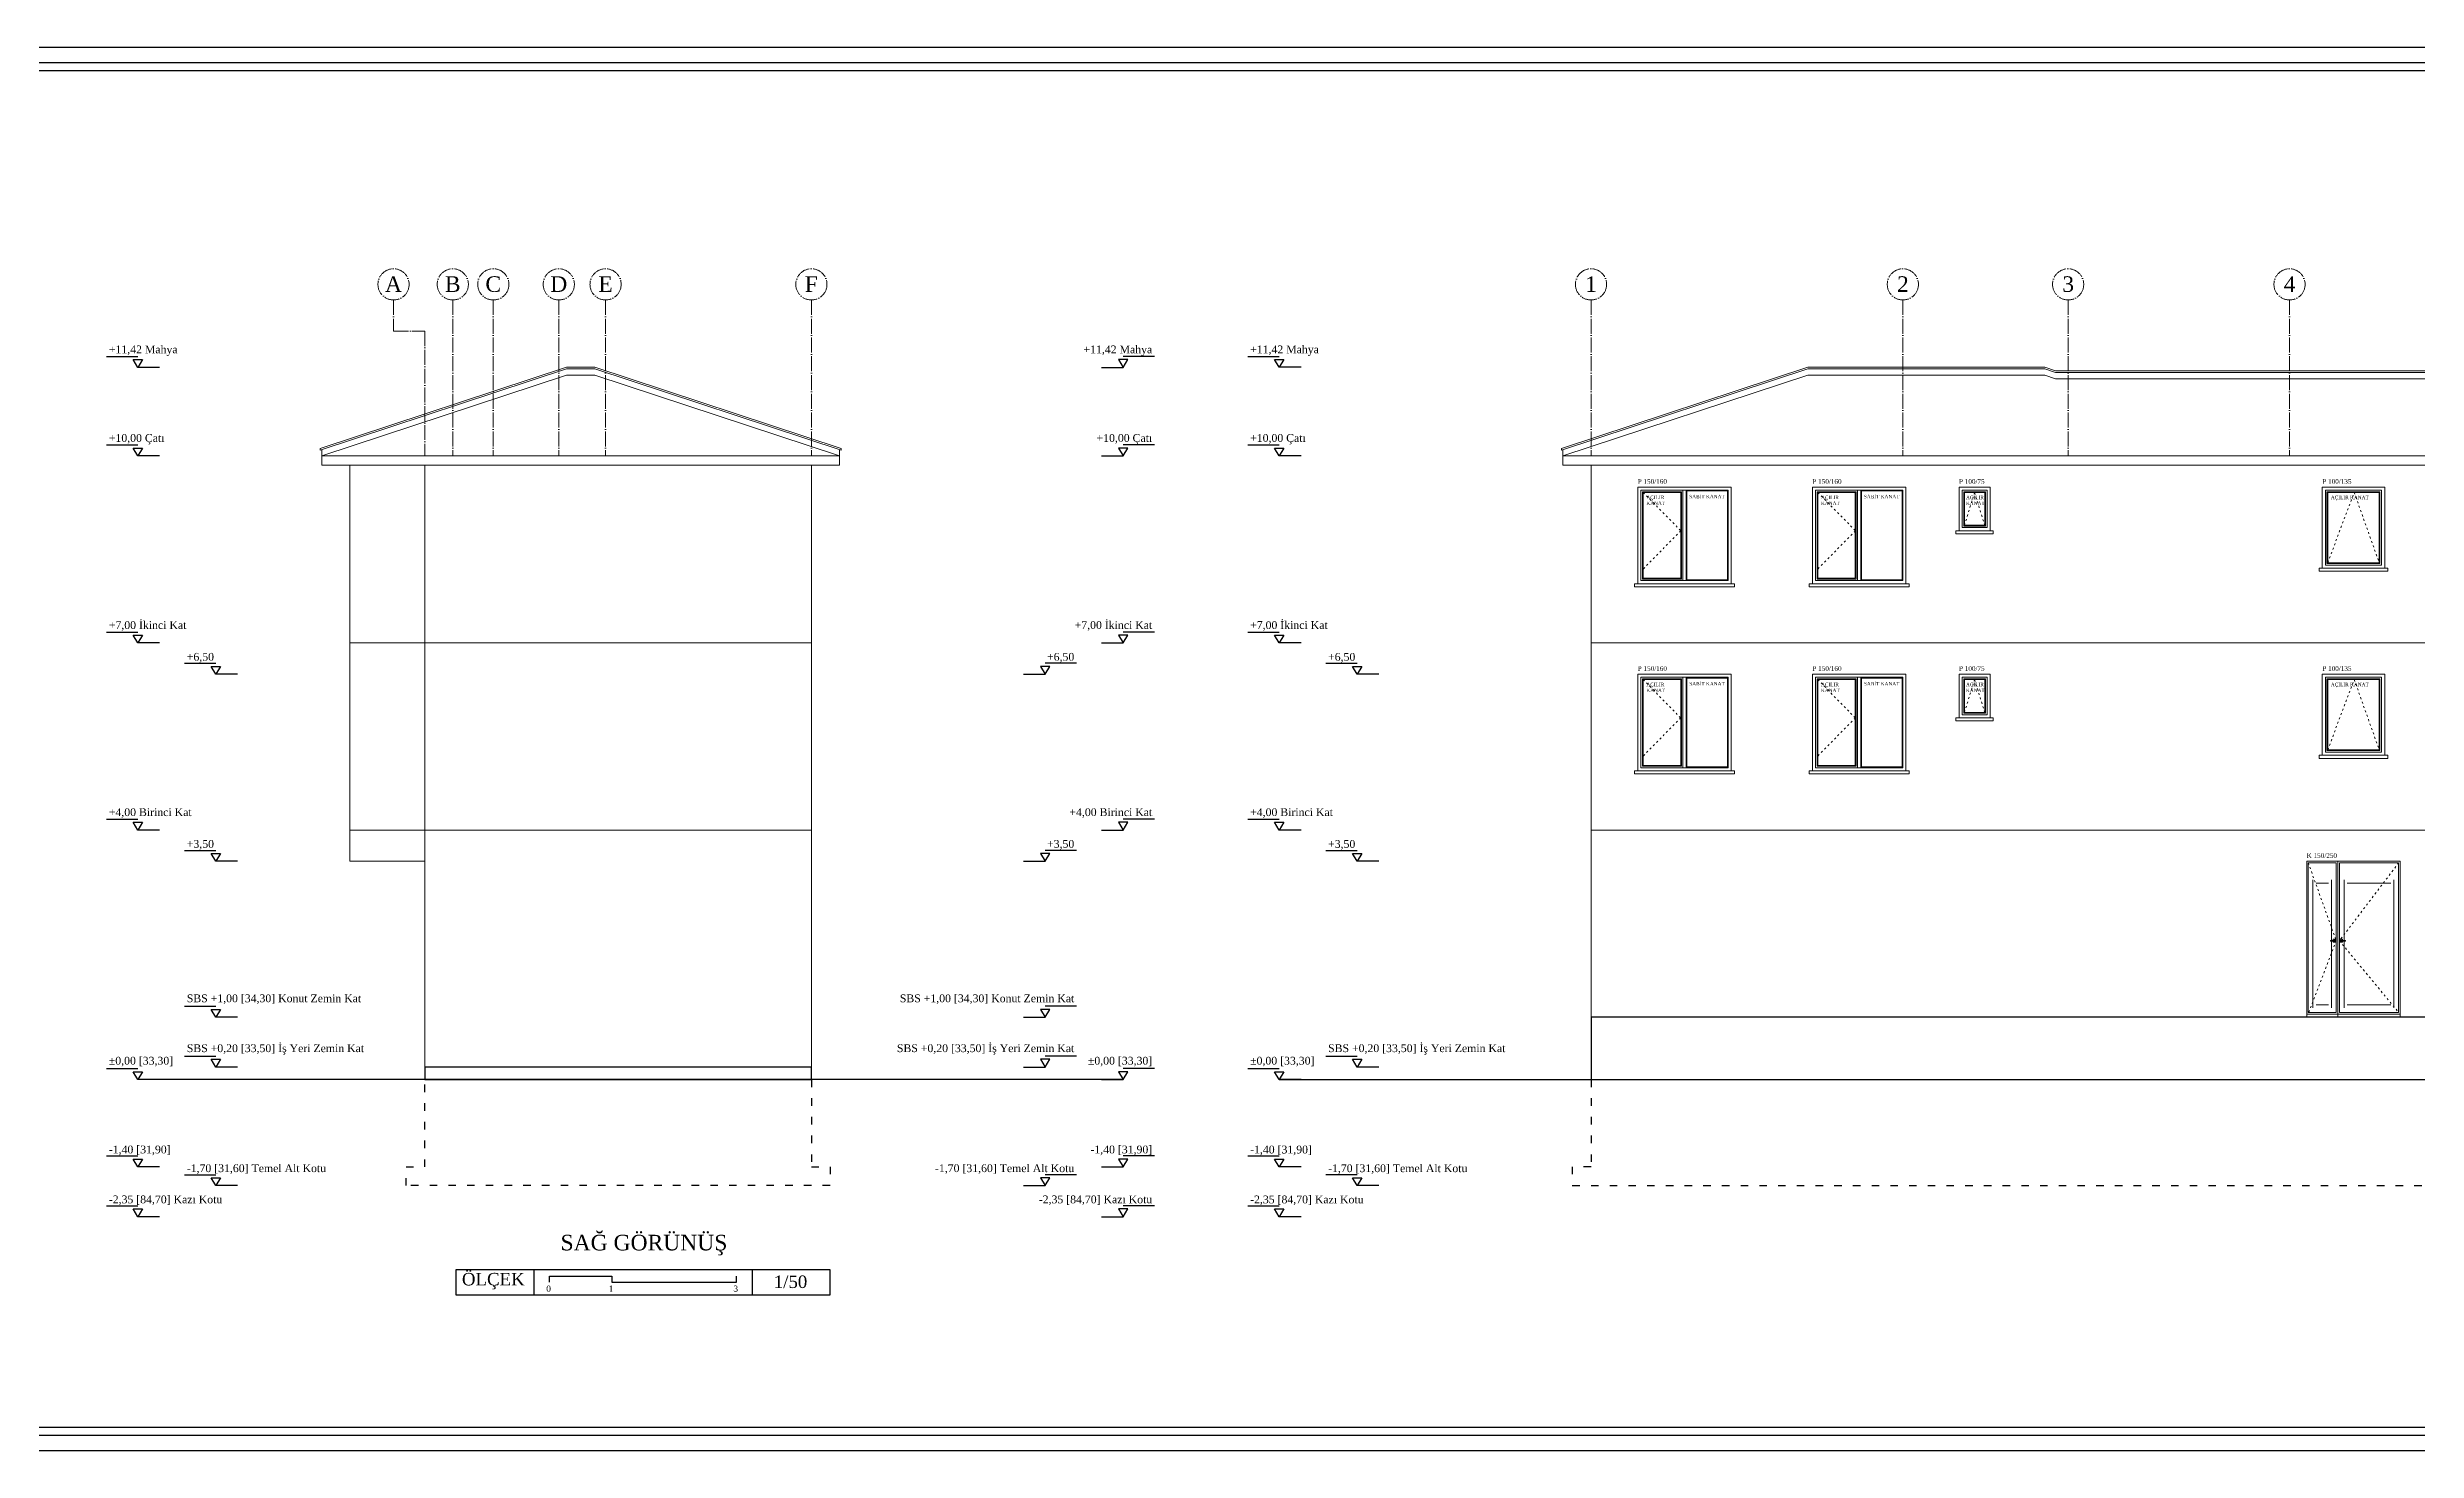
# Model space of a CAD drawing. Header units: centimetres. Extents: x -1107 to 35418, y 13584 to 18329.
# Drawn here: x 27878 to 31676, y 14837 to 17087 of the extents above; entities that cross this region are included whole.
import ezdxf

# ---------------------------------------------------------------- set-up
doc = ezdxf.new("R2010")
doc.units = ezdxf.units.CM
for name, pattern in [('ACAD_ISO03', [30, 12, -18]), ('ACAD_ISO03W100', [30, 12, -18]), ('ACAD_ISO04W100', [30, 24, -3, 0, -3])]:
    doc.linetypes.add(name, pattern=pattern)
doc.layers.add('YLZ-AKS', color=7, linetype='ACAD_ISO04W100', lineweight=5, true_color=0x2e2f36)
doc.layers.add('YLZ-GÖRÜNÜŞ -arkada kalanlar-', color=7, linetype='Continuous', lineweight=0, true_color=0xb1b09f)
for name, color, linetype in [('YLZ-BETON-KESİT', 150, 'Continuous'), ('YLZ-KOLON KİRİŞ KESİT', 240, 'Continuous'), ('YLZ-PAFTA', 165, 'Continuous'), ('YLZ-YAZI', 113, 'Continuous')]:
    doc.layers.add(name, color=color, linetype=linetype)
for name, color, linetype, lineweight in [('YLZ-DUVAR', 151, 'Continuous', 20), ('YLZ-KAPI', 241, 'Continuous', 9), ('YLZ-PARSEL', 53, 'Continuous', 30), ('YLZ-PENCERE GÖRÜNÜŞ', 137, 'Continuous', 9), ('YLZ-ÇATI', 241, 'Continuous', 13), ('YLZ-ÖLÇÜ', 251, 'Continuous', 5)]:
    doc.layers.add(name, color=color, linetype=linetype, lineweight=lineweight)
doc.styles.add('ARIAL', font='times.ttf')

# ---------------------------------------------------------------- blocks, each defined once
blk = doc.blocks.new('K 150 1')
at = {"layer": 'YLZ-GÖRÜNÜŞ -arkada kalanlar-', "linetype": 'ACAD_ISO03W100', "ltscale": 0.25}
for points in [[(501508, 4510205.5), (501553, 4510080.5), (501508.6, 4509965.5)], [(501653, 4510205.5), (501558, 4510080.5), (501653, 4509965.5)]]:
    blk.add_lwpolyline(points, dxfattribs=at)
at = {"layer": 'YLZ-GÖRÜNÜŞ -arkada kalanlar-'}
for points in [[(501508, 4509965.5), (501553, 4509965.5), (501553, 4510205.5), (501508, 4510205.5)], [(501653, 4509965.5), (501558, 4509965.5), (501558, 4510205.5), (501653, 4510205.5)]]:
    blk.add_lwpolyline(points, close=True, dxfattribs=at)
at = {"layer": 'YLZ-KAPI'}
for p, q in [((501520.5, 4510173), (501540.5, 4510173)), ((501640.5, 4510173), (501570.5, 4510173)), ((501520.5, 4509978), (501540.5, 4509978)), ((501640.5, 4509978), (501570.5, 4509978))]:
    blk.add_line(p, q, dxfattribs=at)
for points in [[(501505.5, 4509963), (501555.5, 4509963), (501555.5, 4510208), (501505.5, 4510208)], [(501655.5, 4509963), (501555.5, 4509963), (501555.5, 4510208), (501655.5, 4510208)], [(501543.5, 4510081), (501551, 4510081), (501551, 4510080), (501543.5, 4510080)], [(501567.5, 4510081), (501560, 4510081), (501560, 4510080), (501567.5, 4510080)], [(501505.5, 4509958), (501555.5, 4509958), (501555.5, 4509963), (501505.5, 4509963)], [(501555.5, 4509958), (501655.5, 4509958), (501655.5, 4509963), (501555.5, 4509963)]]:
    blk.add_lwpolyline(points, close=True, dxfattribs=at)
for points in [[(501515.5, 4510178), (501515.5, 4509973)], [(501545.5, 4509973), (501545.5, 4510178)], [(501565.5, 4509973), (501565.5, 4510178)], [(501645.5, 4510178), (501645.5, 4509973)], [(501548, 4510081), (501548, 4510083), (501553, 4510083), (501553, 4510078), (501548, 4510078), (501548, 4510080)], [(501549.5, 4510081), (501549.5, 4510081.5), (501551.5, 4510081.5), (501551.5, 4510079.5), (501549.5, 4510079.5), (501549.5, 4510080)], [(501563, 4510081), (501563, 4510083), (501558, 4510083), (501558, 4510078), (501563, 4510078), (501563, 4510080)], [(501561.5, 4510081), (501561.5, 4510081.5), (501559.5, 4510081.5), (501559.5, 4510079.5), (501561.5, 4510079.5), (501561.5, 4510080)]]:
    blk.add_lwpolyline(points, dxfattribs=at)
at = {"layer": 'YLZ-YAZI', "insert": (501505.5, 4510220.8), "char_height": 7.5, "attachment_point": 1, "style": 'ARIAL'}
blk.add_mtext_dynamic_manual_height_columns('K 150/250', width=206.582, gutter_width=7.5, heights=[0], dxfattribs=at)
blk = doc.blocks.new('P 100 1')
at = {"layer": 'YLZ-GÖRÜNÜŞ -arkada kalanlar-'}
blk.add_lwpolyline([(504712.7, 4510574), (504630.2, 4510574), (504630.2, 4510686.5), (504712.7, 4510686.5)], close=True, dxfattribs=at)
at = {"layer": 'YLZ-GÖRÜNÜŞ -arkada kalanlar-', "linetype": 'ACAD_ISO03W100', "ltscale": 0.25}
blk.add_lwpolyline([(504630.2, 4510574), (504672.7, 4510686.5), (504712.7, 4510574)], dxfattribs=at)
at = {"layer": 'YLZ-PENCERE GÖRÜNÜŞ'}
for points in [[(504621.5, 4510565.3), (504721.5, 4510565.3), (504721.5, 4510695.3), (504621.5, 4510695.3)], [(504626.5, 4510570.3), (504716.5, 4510570.3), (504716.5, 4510690.3), (504626.5, 4510690.3)], [(504714, 4510572.8), (504629, 4510572.8), (504629, 4510687.8), (504714, 4510687.8)], [(504616.5, 4510560.3), (504726.5, 4510560.3), (504726.5, 4510565.3), (504616.5, 4510565.3)]]:
    blk.add_lwpolyline(points, close=True, dxfattribs=at)
at = {"layer": 'YLZ-YAZI', "attachment_point": 1, "style": 'ARIAL'}
for s, insert, char_height in [('P 100/135', (504621.5, 4510708.1), 7.5), ('AÇILIR KANAT', (504635.2, 4510681.5), 5.625)]:
    blk.add_mtext_dynamic_manual_height_columns(s, width=206.582, gutter_width=7.5, heights=[0], dxfattribs=dict(at, insert=insert, char_height=char_height))
blk = doc.blocks.new('P 150 3')
at = {"layer": 'YLZ-GÖRÜNÜŞ -arkada kalanlar-'}
for points in [[(501204.9, 4510549), (501144.9, 4510549), (501144.9, 4510686.5), (501204.9, 4510686.5)], [(501214.9, 4510546.5), (501279.9, 4510546.5), (501279.9, 4510689), (501214.9, 4510689)]]:
    blk.add_lwpolyline(points, close=True, dxfattribs=at)
at = {"layer": 'YLZ-GÖRÜNÜŞ -arkada kalanlar-', "linetype": 'ACAD_ISO03W100', "ltscale": 0.25}
blk.add_lwpolyline([(501144.9, 4510686.5), (501204.9, 4510625.3), (501144.9, 4510564)], dxfattribs=at)
at = {"layer": 'YLZ-PENCERE GÖRÜNÜŞ'}
for p, q in [((501208.6, 4510690.3), (501208.6, 4510545.3)), ((501213.6, 4510690.3), (501213.6, 4510545.3))]:
    blk.add_line(p, q, dxfattribs=at)
for points in [[(501136.1, 4510540.3), (501286.1, 4510540.3), (501286.1, 4510695.3), (501136.1, 4510695.3)], [(501141.1, 4510545.3), (501281.1, 4510545.3), (501281.1, 4510690.3), (501141.1, 4510690.3)], [(501206.1, 4510547.8), (501143.6, 4510547.8), (501143.6, 4510687.8), (501206.1, 4510687.8)], [(501131.1, 4510535.3), (501291.1, 4510535.3), (501291.1, 4510540.3), (501131.1, 4510540.3)]]:
    blk.add_lwpolyline(points, close=True, dxfattribs=at)
at = {"layer": 'YLZ-YAZI', "attachment_point": 1, "style": 'ARIAL'}
for s, insert, char_height in [('P 150/160', (501136.1, 4510708.1), 7.5), ('AÇILIR \\PKANAT', (501149.9, 4510681.5), 5.62), ('SABİT KANAT', (501218.6, 4510682.8), 5.625)]:
    blk.add_mtext_dynamic_manual_height_columns(s, width=206.582, gutter_width=7.5, heights=[0], dxfattribs=dict(at, insert=insert, char_height=char_height))
blk = doc.blocks.new('P 50 1')
at = {"layer": 'YLZ-GÖRÜNÜŞ -arkada kalanlar-'}
blk.add_lwpolyline([(23362.5, 8635.6), (23330, 8635.6), (23330, 8688.1), (23362.5, 8688.1)], close=True, dxfattribs=at)
at = {"layer": 'YLZ-GÖRÜNÜŞ -arkada kalanlar-', "linetype": 'ACAD_ISO03W100', "ltscale": 0.25}
blk.add_lwpolyline([(23330, 8635.6), (23346.3, 8688.1), (23362.5, 8635.6)], dxfattribs=at)
at = {"layer": 'YLZ-PENCERE GÖRÜNÜŞ'}
for points in [[(23321.3, 8626.9), (23371.3, 8626.9), (23371.3, 8696.9), (23321.3, 8696.9)], [(23326.3, 8631.9), (23366.3, 8631.9), (23366.3, 8691.9), (23326.3, 8691.9)], [(23363.8, 8634.4), (23328.8, 8634.4), (23328.8, 8689.4), (23363.8, 8689.4)], [(23316.3, 8621.9), (23376.3, 8621.9), (23376.3, 8626.9), (23316.3, 8626.9)]]:
    blk.add_lwpolyline(points, close=True, dxfattribs=at)
at = {"layer": 'YLZ-YAZI', "attachment_point": 1, "style": 'ARIAL'}
for s, insert, char_height in [('P 100/75', (23321.3, 8709.7), 7.5), ('AÇILIR \\PKANAT', (23332.5, 8683.1), 5.62)]:
    blk.add_mtext_dynamic_manual_height_columns(s, width=206.582, gutter_width=7.5, heights=[0], dxfattribs=dict(at, insert=insert, char_height=char_height))
blk = doc.blocks.new('Kot 1')
at = {"layer": 'YLZ-YAZI'}
for p, q in [((501059.5, 4510667.9), (501109.5, 4510667.9)), ((504729.5, 4510667.9), (504679.5, 4510667.9)), ((501059.5, 4510525.9), (501109.5, 4510525.9)), ((504729.5, 4510525.9), (504679.5, 4510525.9)), ((501059.5, 4510225.9), (501109.5, 4510225.9)), ((504729.5, 4510225.9), (504679.5, 4510225.9)), ((501184.5, 4510175.9), (501234.5, 4510175.9)), ((504604.5, 4510175.9), (504554.5, 4510175.9)), ((501059.5, 4509925.9), (501109.5, 4509925.9)), ((504729.5, 4509925.9), (504679.5, 4509925.9)), ((501184.5, 4509875.9), (501234.5, 4509875.9)), ((504604.5, 4509875.9), (504554.5, 4509875.9)), ((501184.5, 4509545.9), (501234.5, 4509545.9)), ((504604.5, 4509545.9), (504554.5, 4509545.9)), ((501059.5, 4509525.9), (501109.5, 4509525.9)), ((504729.5, 4509525.9), (504679.5, 4509525.9)), ((501059.5, 4509385.9), (501109.5, 4509385.9)), ((504729.5, 4509385.9), (504679.5, 4509385.9)), ((501184.5, 4509355.9), (501234.5, 4509355.9)), ((504604.5, 4509355.9), (504554.5, 4509355.9)), ((501059.5, 4509305.9), (501109.5, 4509305.9)), ((504729.5, 4509305.9), (504679.5, 4509305.9))]:
    blk.add_line(p, q, dxfattribs=at)
for points in [[(501144.5, 4510650.4), (501109.5, 4510650.4), (501102, 4510662.9), (501117, 4510662.9), (501109.5, 4510650.4)], [(504644.5, 4510650.4), (504679.5, 4510650.4), (504687, 4510662.9), (504672, 4510662.9), (504679.5, 4510650.4)], [(501144.5, 4510508.4), (501109.5, 4510508.4), (501102, 4510520.9), (501117, 4510520.9), (501109.5, 4510508.4)], [(504644.5, 4510508.4), (504679.5, 4510508.4), (504687, 4510520.9), (504672, 4510520.9), (504679.5, 4510508.4)], [(501144.5, 4510208.4), (501109.5, 4510208.4), (501102, 4510220.9), (501117, 4510220.9), (501109.5, 4510208.4)], [(504644.5, 4510208.4), (504679.5, 4510208.4), (504687, 4510220.9), (504672, 4510220.9), (504679.5, 4510208.4)], [(501269.5, 4510158.4), (501234.5, 4510158.4), (501227, 4510170.9), (501242, 4510170.9), (501234.5, 4510158.4)], [(504519.5, 4510158.4), (504554.5, 4510158.4), (504562, 4510170.9), (504547, 4510170.9), (504554.5, 4510158.4)], [(501144.5, 4509908.4), (501109.5, 4509908.4), (501102, 4509920.9), (501117, 4509920.9), (501109.5, 4509908.4)], [(504644.5, 4509908.4), (504679.5, 4509908.4), (504687, 4509920.9), (504672, 4509920.9), (504679.5, 4509908.4)], [(501269.5, 4509858.4), (501234.5, 4509858.4), (501227, 4509870.9), (501242, 4509870.9), (501234.5, 4509858.4)], [(504519.5, 4509858.4), (504554.5, 4509858.4), (504562, 4509870.9), (504547, 4509870.9), (504554.5, 4509858.4)], [(501269.5, 4509528.4), (501234.5, 4509528.4), (501227, 4509540.9), (501242, 4509540.9), (501234.5, 4509528.4)], [(504519.5, 4509528.4), (504554.5, 4509528.4), (504562, 4509540.9), (504547, 4509540.9), (504554.5, 4509528.4)], [(501144.5, 4509508.4), (501109.5, 4509508.4), (501102, 4509520.9), (501117, 4509520.9), (501109.5, 4509508.4)], [(504644.5, 4509508.4), (504679.5, 4509508.4), (504687, 4509520.9), (504672, 4509520.9), (504679.5, 4509508.4)], [(501144.5, 4509368.4), (501109.5, 4509368.4), (501102, 4509380.9), (501117, 4509380.9), (501109.5, 4509368.4)], [(501269.5, 4509338.4), (501234.5, 4509338.4), (501227, 4509350.9), (501242, 4509350.9), (501234.5, 4509338.4)], [(504519.5, 4509338.4), (504554.5, 4509338.4), (504562, 4509350.9), (504547, 4509350.9), (504554.5, 4509338.4)], [(504644.5, 4509368.4), (504679.5, 4509368.4), (504687, 4509380.9), (504672, 4509380.9), (504679.5, 4509368.4)], [(501144.5, 4509288.4), (501109.5, 4509288.4), (501102, 4509300.9), (501117, 4509300.9), (501109.5, 4509288.4)], [(504644.5, 4509288.4), (504679.5, 4509288.4), (504687, 4509300.9), (504672, 4509300.9), (504679.5, 4509288.4)]]:
    blk.add_lwpolyline(points, dxfattribs=at)
at = {"layer": 'YLZ-YAZI', "char_height": 12.5, "style": 'ARIAL'}
for s, width, heights, insert, attachment_point in [('+11,42 Mahya', 358.477, [93.8], (501062.9, 4510685.4), 1), ('+11,42 Mahya', 358.477, [93.8], (504726, 4510685.4), 3), ('+10,00 Çatı', 358.477, [93.8], (501062.9, 4510543.4), 1), ('+10,00 Çatı', 358.477, [93.8], (504726, 4510543.4), 3), ('+7,00 İkinci Kat', 358.477, [93.8], (501062.9, 4510243.4), 1), ('+7,00 İkinci Kat', 358.477, [93.8], (504726, 4510243.4), 3), ('+6,50', 344.303, [0], (501187.9, 4510192.4), 1), ('+6,50', 344.303, [0], (504601, 4510192.4), 3), ('+4,00 Birinci Kat', 358.477, [93.8], (501062.9, 4509943.4), 1), ('+4,00 Birinci Kat', 358.477, [93.8], (504726, 4509943.4), 3), ('+3,50', 344.303, [0], (501187.9, 4509892.4), 1), ('+3,50', 344.303, [0], (504601, 4509892.4), 3), ('±0,00 [33,30]', 344.303, [0], (501062.9, 4509544.9), 1), ('SBS +0,20 [33,50] İş Yeri Zemin Kat', 344.303, [0], (501187.9, 4509564.9), 1), ('SBS +0,20 [33,50] İş Yeri Zemin Kat', 344.303, [0], (504601, 4509564.9), 3), ('±0,00 [33,30]', 344.303, [0], (504726, 4509544.9), 3), ('-1,40 [31,90]', 344.303, [0], (501062.9, 4509402.4), 1), ('-1,40 [31,90]', 344.303, [0], (504726, 4509402.4), 3), ('-1,70 [31,60] Temel Alt Kotu', 344.303, [0], (501187.9, 4509372.4), 1), ('-1,70 [31,60] Temel Alt Kotu', 344.303, [0], (504601, 4509372.4), 3), ('-2,35 [84,70] Kazı Kotu', 344.303, [0], (501062.9, 4509322.4), 1), ('-2,35 [84,70] Kazı Kotu', 344.303, [0], (504726, 4509322.4), 3)]:
    blk.add_mtext_dynamic_manual_height_columns(s, width=width, gutter_width=12.5, heights=heights, dxfattribs=dict(at, insert=insert, attachment_point=attachment_point))
blk = doc.blocks.new('Kot 2')
at = {"layer": 'YLZ-YAZI'}
for p, q in [((22242.7, 14591.4), (22292.7, 14591.4)), ((23922.7, 14591.4), (23872.7, 14591.4)), ((22242.7, 14449.4), (22292.7, 14449.4)), ((23922.7, 14449.4), (23872.7, 14449.4)), ((22242.7, 14149.4), (22292.7, 14149.4)), ((23922.7, 14149.4), (23872.7, 14149.4)), ((22367.7, 14099.4), (22417.7, 14099.4)), ((23797.7, 14099.4), (23747.7, 14099.4)), ((22242.7, 13849.4), (22292.7, 13849.4)), ((23922.7, 13849.4), (23872.7, 13849.4)), ((22367.7, 13799.4), (22417.7, 13799.4)), ((23797.7, 13799.4), (23747.7, 13799.4)), ((22367.7, 13549.4), (22417.7, 13549.4)), ((23797.7, 13549.4), (23747.7, 13549.4)), ((22242.7, 13449.4), (22292.7, 13449.4)), ((22367.7, 13469.4), (22417.7, 13469.4)), ((23797.7, 13469.4), (23747.7, 13469.4)), ((23922.7, 13449.4), (23872.7, 13449.4)), ((22242.7, 13309.4), (22292.7, 13309.4)), ((23922.7, 13309.4), (23872.7, 13309.4)), ((22367.7, 13279.4), (22417.7, 13279.4)), ((23797.7, 13279.4), (23747.7, 13279.4)), ((22242.7, 13229.4), (22292.7, 13229.4)), ((23922.7, 13229.4), (23872.7, 13229.4))]:
    blk.add_line(p, q, dxfattribs=at)
for points in [[(22327.7, 14573.9), (22292.7, 14573.9), (22285.2, 14586.4), (22300.2, 14586.4), (22292.7, 14573.9)], [(23837.7, 14573.9), (23872.7, 14573.9), (23880.2, 14586.4), (23865.2, 14586.4), (23872.7, 14573.9)], [(22327.7, 14431.9), (22292.7, 14431.9), (22285.2, 14444.4), (22300.2, 14444.4), (22292.7, 14431.9)], [(23837.7, 14431.9), (23872.7, 14431.9), (23880.2, 14444.4), (23865.2, 14444.4), (23872.7, 14431.9)], [(22327.7, 14131.9), (22292.7, 14131.9), (22285.2, 14144.4), (22300.2, 14144.4), (22292.7, 14131.9)], [(23837.7, 14131.9), (23872.7, 14131.9), (23880.2, 14144.4), (23865.2, 14144.4), (23872.7, 14131.9)], [(22452.7, 14081.9), (22417.7, 14081.9), (22410.2, 14094.4), (22425.2, 14094.4), (22417.7, 14081.9)], [(23712.7, 14081.9), (23747.7, 14081.9), (23755.2, 14094.4), (23740.2, 14094.4), (23747.7, 14081.9)], [(22327.7, 13831.9), (22292.7, 13831.9), (22285.2, 13844.4), (22300.2, 13844.4), (22292.7, 13831.9)], [(23837.7, 13831.9), (23872.7, 13831.9), (23880.2, 13844.4), (23865.2, 13844.4), (23872.7, 13831.9)], [(22452.7, 13781.9), (22417.7, 13781.9), (22410.2, 13794.4), (22425.2, 13794.4), (22417.7, 13781.9)], [(23712.7, 13781.9), (23747.7, 13781.9), (23755.2, 13794.4), (23740.2, 13794.4), (23747.7, 13781.9)], [(22452.7, 13531.9), (22417.7, 13531.9), (22410.2, 13544.4), (22425.2, 13544.4), (22417.7, 13531.9)], [(23712.7, 13531.9), (23747.7, 13531.9), (23755.2, 13544.4), (23740.2, 13544.4), (23747.7, 13531.9)], [(22452.7, 13451.9), (22417.7, 13451.9), (22410.2, 13464.4), (22425.2, 13464.4), (22417.7, 13451.9)], [(23712.7, 13451.9), (23747.7, 13451.9), (23755.2, 13464.4), (23740.2, 13464.4), (23747.7, 13451.9)], [(22327.7, 13431.9), (22292.7, 13431.9), (22285.2, 13444.4), (22300.2, 13444.4), (22292.7, 13431.9)], [(23837.7, 13431.9), (23872.7, 13431.9), (23880.2, 13444.4), (23865.2, 13444.4), (23872.7, 13431.9)], [(22327.7, 13291.9), (22292.7, 13291.9), (22285.2, 13304.4), (22300.2, 13304.4), (22292.7, 13291.9)], [(23837.7, 13291.9), (23872.7, 13291.9), (23880.2, 13304.4), (23865.2, 13304.4), (23872.7, 13291.9)], [(22452.7, 13261.9), (22417.7, 13261.9), (22410.2, 13274.4), (22425.2, 13274.4), (22417.7, 13261.9)], [(23712.7, 13261.9), (23747.7, 13261.9), (23755.2, 13274.4), (23740.2, 13274.4), (23747.7, 13261.9)], [(22327.7, 13211.9), (22292.7, 13211.9), (22285.2, 13224.4), (22300.2, 13224.4), (22292.7, 13211.9)], [(23837.7, 13211.9), (23872.7, 13211.9), (23880.2, 13224.4), (23865.2, 13224.4), (23872.7, 13211.9)]]:
    blk.add_lwpolyline(points, dxfattribs=at)
at = {"layer": 'YLZ-YAZI', "char_height": 12.5, "style": 'ARIAL'}
for s, width, heights, insert, attachment_point in [('+11,42 Mahya', 358.477, [93.8], (22246.2, 14608.9), 1), ('+11,42 Mahya', 358.477, [93.8], (23919.2, 14608.9), 3), ('+10,00 Çatı', 358.477, [93.8], (22246.2, 14466.9), 1), ('+10,00 Çatı', 358.477, [93.8], (23919.2, 14466.9), 3), ('+7,00 İkinci Kat', 358.477, [93.8], (22246.2, 14166.9), 1), ('+7,00 İkinci Kat', 358.477, [93.8], (23919.2, 14166.9), 3), ('+6,50', 344.303, [0], (22371.2, 14116), 1), ('+6,50', 344.303, [0], (23794.2, 14116), 3), ('+4,00 Birinci Kat', 358.477, [93.8], (22246.2, 13866.9), 1), ('+4,00 Birinci Kat', 358.477, [93.8], (23919.2, 13866.9), 3), ('+3,50', 344.303, [0], (22371.2, 13816), 1), ('+3,50', 344.303, [0], (23794.2, 13816), 3), ('SBS +1,00 [34,30] Konut Zemin Kat', 344.303, [0], (22371.2, 13568.4), 1), ('SBS +1,00 [34,30] Konut Zemin Kat', 344.303, [0], (23794.2, 13568.4), 3), ('SBS +0,20 [33,50] İş Yeri Zemin Kat', 344.303, [0], (22371.2, 13488.4), 1), ('SBS +0,20 [33,50] İş Yeri Zemin Kat', 344.303, [0], (23794.2, 13488.4), 3), ('±0,00 [33,30]', 344.303, [0], (22246.2, 13468.4), 1), ('±0,00 [33,30]', 344.303, [0], (23919.2, 13468.4), 3), ('-1,40 [31,90]', 344.303, [0], (22246.2, 13326), 1), ('-1,70 [31,60] Temel Alt Kotu', 344.303, [0], (22371.2, 13296), 1), ('-1,70 [31,60] Temel Alt Kotu', 344.303, [0], (23794.2, 13296), 3), ('-1,40 [31,90]', 344.303, [0], (23919.2, 13326), 3), ('-2,35 [84,70] Kazı Kotu', 344.303, [0], (22246.2, 13246), 1), ('-2,35 [84,70] Kazı Kotu', 344.303, [0], (23919.2, 13246), 3)]:
    blk.add_mtext_dynamic_manual_height_columns(s, width=width, gutter_width=12.5, heights=heights, dxfattribs=dict(at, insert=insert, attachment_point=attachment_point))

msp = doc.modelspace()

# ---------------------------------------------------------------- linework, layer by layer
at = {"layer": 'YLZ-AKS'}
for p, q in [((28697.71, 16681.94), (28697.71, 16431.94)), ((28772.71, 16681.94), (28772.71, 16431.94)), ((29102.71, 16681.94), (29102.71, 16431.94)), ((30852.71, 16681.94), (30852.71, 16431.94)), ((31117.71, 16681.94), (31117.71, 16431.94)), ((31472.71, 16681.94), (31472.71, 16431.94))]:
    msp.add_line(p, q, dxfattribs=at)
for points in [[(28432.71, 16681.94), (28432.71, 16631.94), (28482.71, 16631.94), (28482.71, 16431.94)], [(28527.71, 16681.94), (28527.71, 16431.94)], [(28592.71, 16681.94), (28592.71, 16431.94)], [(30352.71, 16681.94), (30352.71, 16431.94)]]:
    msp.add_lwpolyline(points, dxfattribs=at)
for centre in [(28432.71, 16706.94), (28527.71, 16706.94), (28592.71, 16706.94), (28697.71, 16706.94), (28772.71, 16706.94), (29102.71, 16706.94), (30352.71, 16706.94), (30852.71, 16706.94), (31117.71, 16706.94), (31472.71, 16706.94)]:
    msp.add_circle(centre, 25, dxfattribs=at)
at = {"layer": 'YLZ-BETON-KESİT'}
for points in [[(30352.71, 15431.94), (32922.71, 15431.94), (32922.71, 15531.94), (30352.71, 15531.94)], [(29102.71, 15451.94), (28482.71, 15451.94), (28482.71, 15431.94), (29102.71, 15431.94)]]:
    msp.add_lwpolyline(points, close=True, dxfattribs=at)
at = {"layer": 'YLZ-DUVAR'}
for p, q in [((28362.71, 15781.94), (28362.71, 16416.94)), ((28482.71, 16416.94), (28482.71, 15451.94)), ((29102.71, 16416.94), (29102.71, 15451.94)), ((30352.71, 15531.94), (30352.71, 16416.94)), ((28362.71, 16131.94), (29102.71, 16131.94)), ((33042.71, 16131.94), (30352.71, 16131.94)), ((28362.71, 15831.94), (29102.71, 15831.94)), ((33042.71, 15831.94), (30352.71, 15831.94)), ((28362.71, 15781.94), (28482.71, 15781.94))]:
    msp.add_line(p, q, dxfattribs=at)
for points in [[(29147.71, 16416.94), (28317.71, 16416.94), (28317.71, 16431.94), (29147.71, 16431.94)], [(30307.71, 16416.94), (33087.71, 16416.94), (33087.71, 16431.94), (30307.71, 16431.94)]]:
    msp.add_lwpolyline(points, close=True, dxfattribs=at)
at = {"layer": 'YLZ-KOLON KİRİŞ KESİT', "linetype": 'ACAD_ISO03'}
for points in [[(29102.71, 15431.94), (29102.71, 15291.94), (29132.71, 15291.94), (29132.71, 15261.94), (28452.71, 15261.94), (28452.71, 15291.94), (28482.71, 15291.94), (28482.71, 15431.94)], [(30352.71, 15431.94), (30352.71, 15291.94), (30322.71, 15291.94), (30322.71, 15261.94), (32952.71, 15261.94), (32952.71, 15291.94), (32922.71, 15291.94), (32922.71, 15431.94)]]:
    msp.add_lwpolyline(points, dxfattribs=at)
at = {"layer": 'YLZ-PAFTA'}
for p, q in [((28657.71, 15126.94), (28657.71, 15086.94)), ((29007.71, 15126.94), (29007.71, 15086.94))]:
    msp.add_line(p, q, dxfattribs=at)
for points in [[(18347.71, 14836.94), (35417.71, 14836.94), (35417.71, 17086.94), (18347.71, 17086.94)], [(18372.71, 14861.94), (35392.71, 14861.94), (35392.71, 17061.94), (18372.71, 17061.94)], [(18385.21, 14874.44), (35380.21, 14874.44), (35380.21, 17049.44), (18385.21, 17049.44)], [(28532.71, 15126.94), (28532.71, 15086.94), (29132.71, 15086.94), (29132.71, 15126.94)]]:
    msp.add_lwpolyline(points, close=True, dxfattribs=at)
msp.add_lwpolyline([(28682.68, 15106.86), (28682.68, 15116.86), (28782.68, 15116.86), (28782.68, 15106.86), (28982.68, 15106.86), (28982.68, 15116.86)], dxfattribs=at)
at = {"layer": 'YLZ-PARSEL'}
for p, q in [((29602.71, 15431.94), (28022.71, 15431.94)), ((29852.71, 15431.94), (33422.71, 15431.94))]:
    msp.add_line(p, q, dxfattribs=at)
at = {"layer": 'YLZ-ÇATI'}
for points in [[(28755.21, 16573.96), (29150.21, 16443.61), (29150.21, 16441.11), (28755.21, 16571.46), (28710.21, 16571.46), (28315.21, 16441.11), (28315.21, 16443.61), (28710.21, 16573.96), (28755.21, 16573.96)], [(28317.71, 16441.94), (28317.71, 16431.94), (28710.21, 16561.46), (28755.21, 16561.46), (29147.71, 16431.94), (29147.71, 16441.94)], [(30307.71, 16441.94), (30307.71, 16431.94), (30700.21, 16561.46), (31080.21, 16561.46), (31097.71, 16555.69), (32152.71, 16555.69), (32167.71, 16550.74), (32517.71, 16550.74), (32667.71, 16501.24), (32877.71, 16501.24), (33087.71, 16431.94), (33087.71, 16441.94)]]:
    msp.add_lwpolyline(points, dxfattribs=at)
msp.add_lwpolyline([(33090.21, 16443.61), (33090.21, 16441.11), (32877.71, 16511.24), (32667.71, 16511.24), (32517.71, 16560.74), (32167.71, 16560.74), (32152.71, 16565.69), (31097.71, 16565.69), (31080.21, 16571.46), (30700.21, 16571.46), (30305.21, 16441.11), (30305.21, 16443.61), (30700.21, 16573.96), (31080.21, 16573.96), (31097.71, 16568.19), (32152.71, 16568.19), (32167.71, 16563.24), (32517.71, 16563.24), (32667.71, 16513.74), (32877.71, 16513.74)], close=True, dxfattribs=at)

# ---------------------------------------------------------------- block references
at = {"layer": 'YLZ-DUVAR'}
for p in [(7621.44, 7685.04), (7621.44, 7385.04)]:
    msp.add_blockref('P 50 1', p, dxfattribs=at)
at = {"layer": 'YLZ-ÖLÇÜ'}
for name, p in [('Kot 2', (5730, 2000)), ('Kot 1', (-471256.77, -4494076.48)), ('P 150 3', (-470708.42, -4494313.35)), ('P 150 3', (-470428.42, -4494313.35)), ('P 100 1', (-473096.25, -4494313.35)), ('P 150 3', (-470708.42, -4494613.35)), ('P 150 3', (-470428.42, -4494613.35)), ('P 100 1', (-473096.25, -4494613.35)), ('K 150 1', (-470005.32, -4494426.06))]:
    msp.add_blockref(name, p, dxfattribs=at)

# ---------------------------------------------------------------- texts
at = {"layer": 'YLZ-YAZI', "style": 'ARIAL'}
for s, width, heights, insert, char_height, attachment_point in [('\\pxqc;A', 31.5189, [8.55], (28448.39, 16719.88), 25, 3), ('\\pxqc;B', 31.5189, [8.55], (28543.39, 16719.88), 25, 3), ('\\pxqc;C', 31.5189, [8.55], (28608.39, 16719.88), 25, 3), ('\\pxqc;D', 31.5189, [8.55], (28713.39, 16719.88), 25, 3), ('\\pxqc;E', 31.5189, [8.55], (28788.39, 16719.88), 25, 3), ('\\pxqc;F', 31.5189, [8.55], (29118.39, 16719.88), 25, 3), ('\\pxqc;1', 31.5189, [8.55], (30337.03, 16719.88), 25, 1), ('\\pxqc;2', 31.5189, [8.55], (30837.03, 16719.88), 25, 1), ('\\pxqc;3', 31.5189, [8.55], (31102.03, 16719.88), 25, 1), ('\\pxqc;4', 31.5189, [8.55], (31457.03, 16719.88), 25, 1), ('\\pxqc,t7;SAĞ GÖRÜNÜŞ', 395.9616, [0], (28636.26, 15182.97), 25, 1), ('ÖLÇEK', 395.9616, [0], (28643.03, 15121.84), 20, 3), ('0', 395.9616, [0], (28685.13, 15101.61), 10, 3), ('1', 395.9616, [0], (28785.13, 15101.61), 10, 3), ('3', 395.9616, [0], (28985.13, 15101.61), 10, 3), ('1/50', 395.9616, [0], (29096.09, 15117.7), 20, 3)]:
    msp.add_mtext_dynamic_manual_height_columns(s, width=width, gutter_width=12.5, heights=heights, dxfattribs=dict(at, insert=insert, char_height=char_height, attachment_point=attachment_point))

doc.saveas('drawing.dxf')
